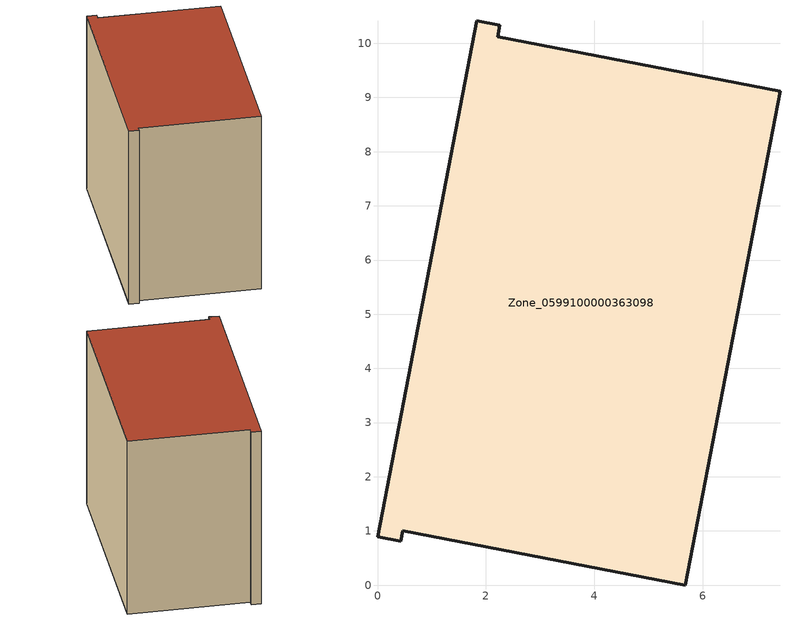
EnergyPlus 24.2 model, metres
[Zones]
Zone_0599100000363098
 floor ground (C_G): 0.43,0.81 0,0.89 1.83,10.41 2.26,10.33 2.22,10.12 7.43,9.11 5.68,0 0.47,1 z0
 wall outside (C_F): 0,0.89 0.43,0.81 0.47,1 5.68,0 7.43,9.11 2.22,10.12 2.26,10.33 1.83,10.41 0,0.89 z0:8.52
 roof outside (C_R): 7.43,9.11 2.22,10.12 2.26,10.33 1.83,10.41 0,0.89 0.43,0.81 0.47,1 5.68,0 z8.52
[BUILDING]
Pand.0599100000363098: North Axis=0; Terrain=City; Loads Convergence Tolerance Value=0.04; Temperature Convergence Tolerance Value=0.4; Solar Distribution=FullExterior; Maximum Number of Warmup Days=25; Minimum Number of Warmup Days=1
[Site:Location]
Rotterdam.The.Hague.AP_ZH_NLD Design_Conditions: Latitude=51.96; Longitude=4.45; Time Zone=1; Elevation=-4.5
[SITE:GROUNDTEMPERATURE:BUILDINGSURFACE]
18, 18, 18, 18, 18, 18, 18, 18, 18, 18, 18, 18
[MATERIAL] Thermal Absorptance=0.9; Solar Absorptance=0.7; Visible Absorptance=0.7
Name | Roughness | Thickness | Conductivity | Density | Specific Heat
G.TC.1992-2005 | MediumSmooth | 0.15 | 0.06 | 540 | 1210
F.TC.1992-2005 | Rough | 0.3 | 0.12 | 1920 | 840
R.TC.1992-2005 | MediumRough | 0.2 | 0.08 | 1500 | 1000
[CONSTRUCTION]
C_G: G.TC.1992-2005
C_F: F.TC.1992-2005
C_R: R.TC.1992-2005
[ZONE]
Zone_0599100000363098: Type=1; Multiplier=1; Ceiling Height=Autocalculate; Volume=Autocalculate; Floor Area=autocalculate; Part of Total Floor Area=Yes
[ZONEINFILTRATION:DESIGNFLOWRATE]
Infil_Zone_0599100000363098: Zone or ZoneList or Space or SpaceList=Zone_0599100000363098; Schedule=AlwaysOn; Design Flow Rate Calculation Method=Flow/Area; Flow Rate per Floor Area=0.0015; Constant Term Coefficient=1; Temperature Term Coefficient=0; Velocity Term Coefficient=0; Velocity Squared Term Coefficient=0
[HVACTEMPLATE:ZONE:IDEALLOADSAIRSYSTEM]
Zone_0599100000363098: Maximum Heating Supply Air Temperature=50; Minimum Cooling Supply Air Temperature=13; Maximum Heating Supply Air Humidity Ratio=0.0156; Minimum Cooling Supply Air Humidity Ratio=0.0077; Heating Limit=NoLimit; Cooling Limit=NoLimit; Dehumidification Control Type=ConstantSensibleHeatRatio; Cooling Sensible Heat Ratio=0.7; Dehumidification Setpoint=60; Humidification Control Type=None; Humidification Setpoint=30; Outdoor Air Method=None; Outdoor Air Flow Rate per Person=0.00944; Outdoor Air Flow Rate per Zone Floor Area=0; Outdoor Air Flow Rate per Zone=0; Demand Controlled Ventilation Type=None; Outdoor Air Economizer Type=NoEconomizer; Heat Recovery Type=None; Sensible Heat Recovery Effectiveness=0.7; Latent Heat Recovery Effectiveness=0.65
[ZONECONTROL:THERMOSTAT]
ThermostatControl_Zone_0599100000363098: Zone or ZoneList=Zone_0599100000363098; Control Type Schedule=DualSetpointControlType; Control 1=Thermostat_Zone_0599100000363098; Temperature Difference Between Cutout And Setpoint=0
[THERMOSTATSETPOINT:DUALSETPOINT]
Thermostat_Zone_0599100000363098: Heating Setpoint Temperature Schedule=HeatingSetpoint_Zone_0599100000363098; Cooling Setpoint Temperature Schedule=CoolingSetpoint_Zone_0599100000363098
[SCHEDULE:COMPACT]
HeatingSetpoint_Zone_0599100000363098: Through: 12/31, For: AllDays, Until: 24:00, 21
CoolingSetpoint_Zone_0599100000363098: Through: 12/31, For: AllDays, Until: 24:00, 24
DualSetpointControlType: Through: 12/31, For: AllDays, Until: 24:00, 4
AlwaysOn: Through: 12/31, For: AllDays, Until: 24:00, 1
